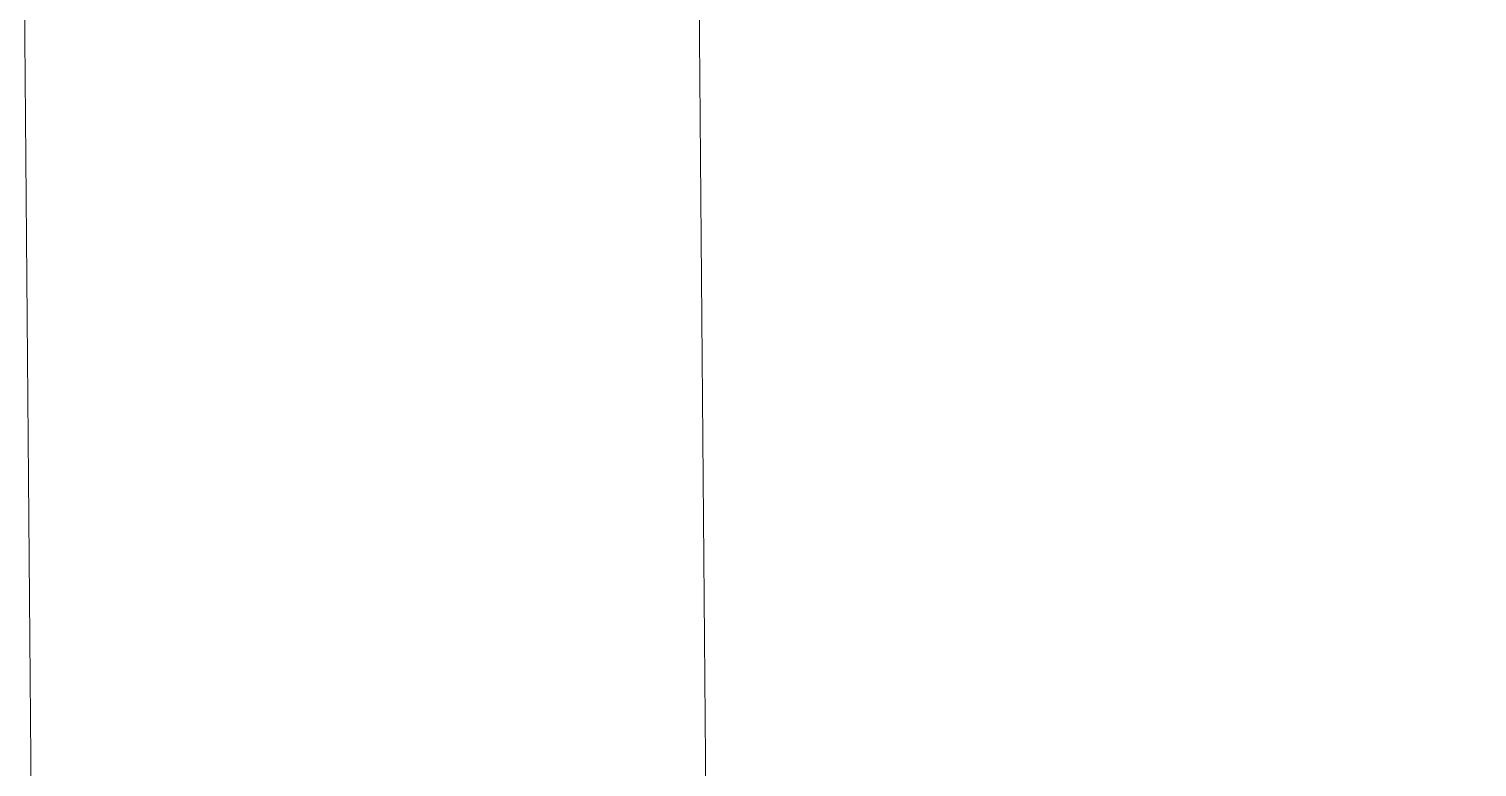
# Model space of a CAD drawing. Header units: millimetres. Extents: x -13069 to 207500, y -71366 to 56785.
# Drawn here: x 2682.36 to 2703.82, y 17622.28 to 17633.22 of the extents above; entities that cross this region are included whole.
import ezdxf

# ---------------------------------------------------------------- set-up
doc = ezdxf.new("R2010")
doc.units = ezdxf.units.MM
doc.layers.add('Потолки штриховка', color=7, linetype='Continuous', lineweight=9)
doc.layers.add('Стены отделка', color=7, linetype='Continuous', lineweight=30)

msp = doc.modelspace()

# ---------------------------------------------------------------- hatches: boundary and pattern name
at = {"layer": 'Потолки штриховка', "lineweight": 18}
h = msp.add_hatch(dxfattribs=at)
h.set_pattern_fill('FP_86', color=256, style=0, pattern_type=2)
h.set_pattern_definition([(45, (0, 0), (0, 635), [67.352, -381.661]), (0, (47.62, 47.62), (317.5, 317.5), [158.75, -476.25]), (315, (206.38, 47.62), (635, 0), [67.352, -381.661]), (225, (254, 0), (0, -635), [67.352, -381.661]), (0, (47.62, -47.62), (317.5, 317.5), [158.75, -476.25]), (315, (0, 0), (635, 0), [67.352, -381.661]), (90, (396.88, -79.38), (-317.5, 317.5), [158.75, -476.25]), (45, (396.88, 79.38), (0, 635), [67.352, -381.661]), (45, (444.5, -127), (0, 635), [67.352, -381.661]), (90, (492.12, -79.38), (-317.5, 317.5), [158.75, -476.25]), (315, (396.88, -79.38), (635, 0), [67.352, -381.661]), (315, (444.5, 127), (635, 0), [67.352, -381.661])])
h.paths.add_polyline_path([(2010.994, 17611.342), (2682.479, 17611.342), (2680.8, 17811.342), (169.763, 17811.342), (169.992, 17611.342), (1843.816, 17611.342)])
h.paths.add_polyline_path([(155.309, 17611.342), (159.992, 17611.342), (159.763, 17811.342), (152.669, 17811.342), (153.309, 17611.342)])
h.paths.add_polyline_path([(2695.098, 17611.342), (2715.48, 17611.342), (2713.801, 17811.342), (2690.8, 17811.342), (2692.479, 17611.342)])

# ---------------------------------------------------------------- linework, layer by layer
at = {"layer": 'Стены отделка', "lineweight": 9}
for p, q in [((2722.715, 12819.783), (2674.151, 18603.132)), ((2684.15, 18603.216), (2732.917, 12795.783))]:
    msp.add_line(p, q, dxfattribs=at)

doc.saveas('drawing.dxf')
